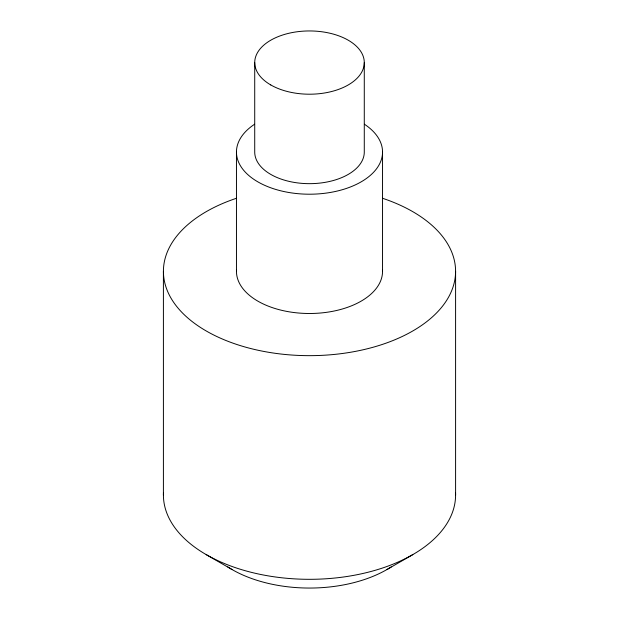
<?xml version="1.0" encoding="UTF-8"?>
<svg xmlns="http://www.w3.org/2000/svg" width="619" height="619" viewBox="0 0 619 619"><rect width="100%" height="100%" fill="white"/><g stroke="black" fill="none" stroke-linecap="round" stroke-linejoin="round"><path stroke-width="0.93" d="M386.976 569.519L412.803 554.609M206.197 554.609L232.024 569.519M455.592 271.323L455.592 494.976M382.542 152.042L382.542 271.323M364.282 62.581L364.282 152.042A54.782 31.631 0 0 1 309.5 183.665A54.782 31.631 0 0 1 254.719 152.042L254.719 62.581M236.458 152.042L236.458 271.323M163.408 271.323L163.408 494.976M364.405 124.226A73.042 42.169 0 0 1 360.018 182.497A73.042 42.169 0 0 1 258.982 182.497A73.042 42.169 0 0 1 254.595 124.226M382.472 269.489A73.042 42.169 0 0 1 309.5 313.493A73.042 42.169 0 0 1 236.528 269.489M382.542 198.273A146.092 84.346 0 0 1 421.407 325.532A146.092 84.346 0 0 1 197.593 325.532A146.092 84.346 0 0 1 236.458 198.273M455.553 493.15A146.092 84.346 0 0 1 309.5 579.314A146.092 84.346 0 0 1 163.447 493.15M391.239 566.919A109.563 63.254 0 0 1 227.761 566.919M270.766 84.942A54.782 31.631 0 0 0 362.417 70.767A54.782 31.631 0 0 0 295.325 32.026A54.782 31.631 0 0 0 270.766 84.942"/></g></svg>
